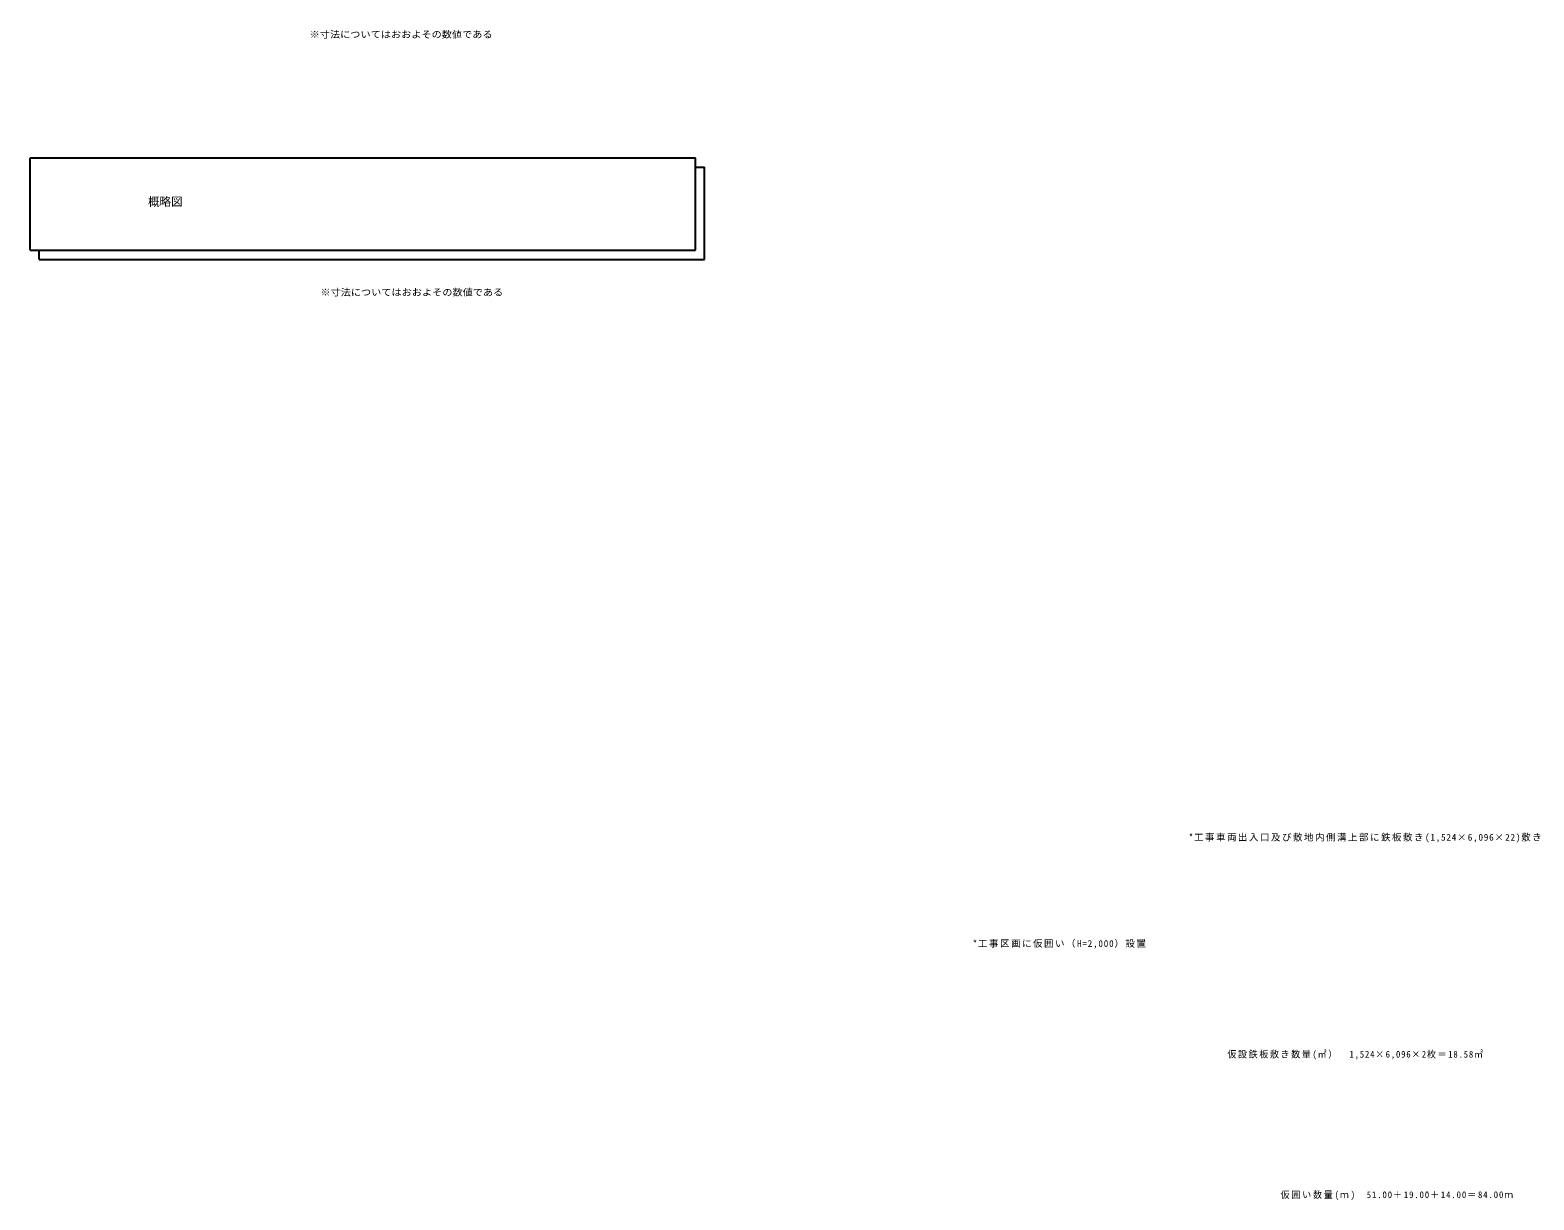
# Model space of a CAD drawing. Units: millimetres at full size, sheet at 1:50; details may follow other scales. Extents: x -203252 to 31334, y -69111 to 25373.
# Drawn here: x -8500 to 24050, y -69111 to -43797 of the extents above; entities that cross this region are included whole.
import ezdxf
from ezdxf.enums import TextEntityAlignment as Align

# ---------------------------------------------------------------- set-up
doc = ezdxf.new("R2010")
doc.units = ezdxf.units.MM
doc.header["$LTSCALE"] = 50
doc.layers.add('2-1', color=7, linetype='Continuous')
doc.layers.add('2-A', color=7, linetype='Continuous')
doc.styles.add('ＭＳ ゴシック', font='')
doc.styles.get('ＭＳ ゴシック').set_extended_font_data('MS Gothic')

msp = doc.modelspace()

# ---------------------------------------------------------------- linework, layer by layer
at = {"layer": '2-1', "color": 3}
for p, q in [((-8500, -48560), (-8500, -46560)), ((-8500, -46560), (5900, -46560)), ((5900, -48560), (5900, -46560)), ((-8500, -48560), (5900, -48560))]:
    msp.add_line(p, q, dxfattribs=at)
at = {"layer": '2-1'}
for p, q in [((5900, -46760), (6100, -46760)), ((6100, -48760), (6100, -46760)), ((-8300, -48760), (-8300, -48560)), ((-8300, -48760), (6100, -48760))]:
    msp.add_line(p, q, dxfattribs=at)

# ---------------------------------------------------------------- texts
at = {"layer": '2-1', "style": 'ＭＳ ゴシック'}
msp.add_text('概略図', height=183.3, dxfattribs=at).set_placement((-5947.24, -47656.69), align=Align.BOTTOM_LEFT)
at = {"layer": '2-A', "style": 'ＭＳ ゴシック', "width": 1.1}
for p in [(-2448.87, -44008.93), (-2216.84, -49589.28)]:
    msp.add_text('※寸法についてはおおよその数値である', height=146.6, dxfattribs=at).set_placement(p, align=Align.BOTTOM_LEFT)
at = {"layer": '2-A', "char_height": 146.6, "attachment_point": 7, "style": 'ＭＳ ゴシック'}
for s, insert in [('\\T1.16;*工事車両出入口及び敷地内側溝上部に鉄板敷き(1,524×6,096×22)敷き\\~', (16576.79, -61376.52)), ('\\T1.16;*工事区画に仮囲い（H=2,000）設置', (11901.32, -63673.17)), ('\\T1.18;\\W0.95;\\~仮設鉄板敷き数量(㎡）\u30001,524×6,096×2枚＝18.58㎡', (17303.02, -66071.15)), ('\\T1.2;\\W0.95;\\~仮囲い数量(ｍ)\u300051.00＋19.00＋14.00＝84.00ｍ', (18451.96, -69110.84))]:
    msp.add_mtext(s, dxfattribs=dict(at, insert=insert))

doc.saveas('drawing.dxf')
